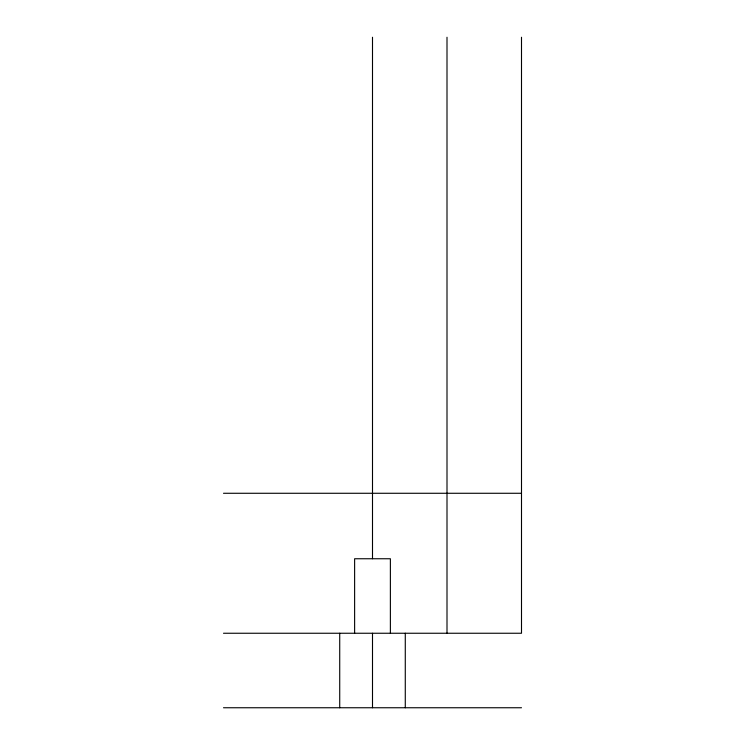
<?xml version="1.0" encoding="UTF-8"?>
<svg xmlns="http://www.w3.org/2000/svg" width="745" height="745" viewBox="0 0 745 745"><rect width="100%" height="100%" fill="white"/><g stroke="black" fill="none" stroke-linecap="round" stroke-linejoin="round"><path stroke-width="1.12" d="M223.5 493.274L521.5 493.274M223.5 633.25L521.5 633.25L521.5 37.25M223.5 707.75L521.5 707.75M447 37.25L447 633.25M405.28 633.25L405.28 707.75M390.38 633.25L390.38 558.75L354.62 558.75L354.62 633.25M372.5 37.25L372.5 558.75M372.5 633.25L372.5 707.75M339.72 633.25L339.72 707.75"/></g></svg>
